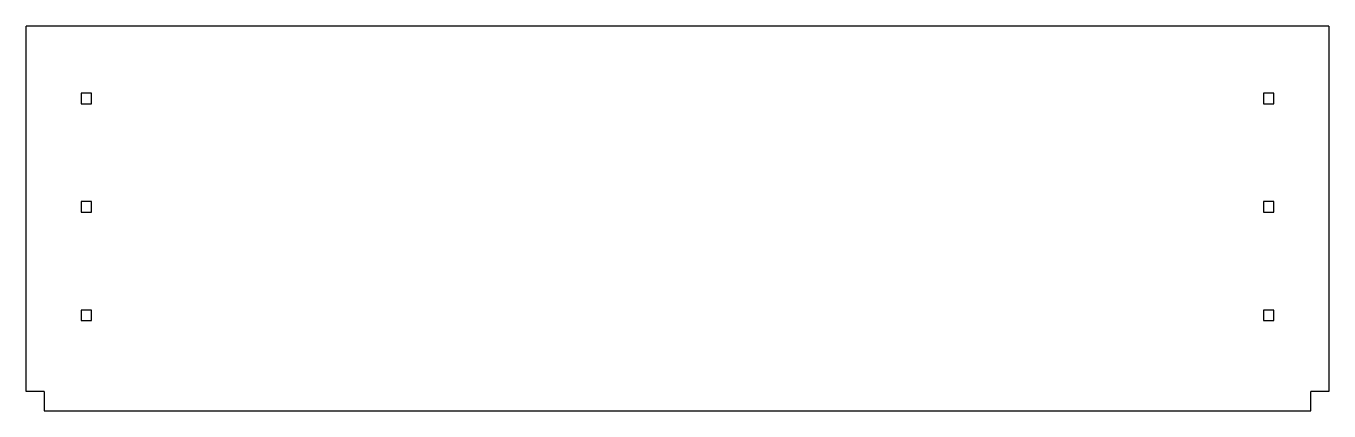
# Model space of a CAD drawing. Header units: inches. Extents: x 0 to 54, y -14.3 to 1.6.
import ezdxf

# ---------------------------------------------------------------- set-up
doc = ezdxf.new("R2010")
doc.units = ezdxf.units.IN
doc.header["$MEASUREMENT"] = 0

msp = doc.modelspace()

# ---------------------------------------------------------------- linework, layer by layer
at = {"color": 7, "linetype": 'Continuous', "lineweight": 25}
for p, q in [((0, -13.5454), (0, 1.625)), ((54, 1.625), (0, 1.625)), ((54, 1.625), (54, -13.5454)), ((2.28125, -1.16195), (2.28125, -1.59945)), ((2.71875, -1.16195), (2.28125, -1.16195)), ((2.28125, -1.59945), (2.71875, -1.59945)), ((2.71875, -1.59945), (2.71875, -1.16195)), ((51.28125, -1.16195), (51.28125, -1.59945)), ((51.71875, -1.16195), (51.28125, -1.16195)), ((51.28125, -1.59945), (51.71875, -1.59945)), ((51.71875, -1.59945), (51.71875, -1.16195)), ((2.28125, -5.66195), (2.28125, -6.09945)), ((2.71875, -5.66195), (2.28125, -5.66195)), ((2.71875, -6.09945), (2.71875, -5.66195)), ((51.28125, -5.66195), (51.28125, -6.09945)), ((51.71875, -5.66195), (51.28125, -5.66195)), ((51.71875, -6.09945), (51.71875, -5.66195)), ((2.28125, -6.09945), (2.71875, -6.09945)), ((51.28125, -6.09945), (51.71875, -6.09945)), ((2.28125, -10.16195), (2.28125, -10.59945)), ((2.71875, -10.16195), (2.28125, -10.16195)), ((2.71875, -10.59945), (2.71875, -10.16195)), ((51.28125, -10.16195), (51.28125, -10.59945)), ((51.71875, -10.16195), (51.28125, -10.16195)), ((51.71875, -10.59945), (51.71875, -10.16195)), ((2.28125, -10.59945), (2.71875, -10.59945)), ((51.28125, -10.59945), (51.71875, -10.59945)), ((0.75, -13.5454), (0, -13.5454)), ((0.75, -13.5454), (0.75, -14.35)), ((54, -13.5454), (53.25, -13.5454)), ((53.25, -14.35), (53.25, -13.5454)), ((0.75, -14.35), (53.25, -14.35))]:
    msp.add_line(p, q, dxfattribs=at)

doc.saveas('drawing.dxf')
